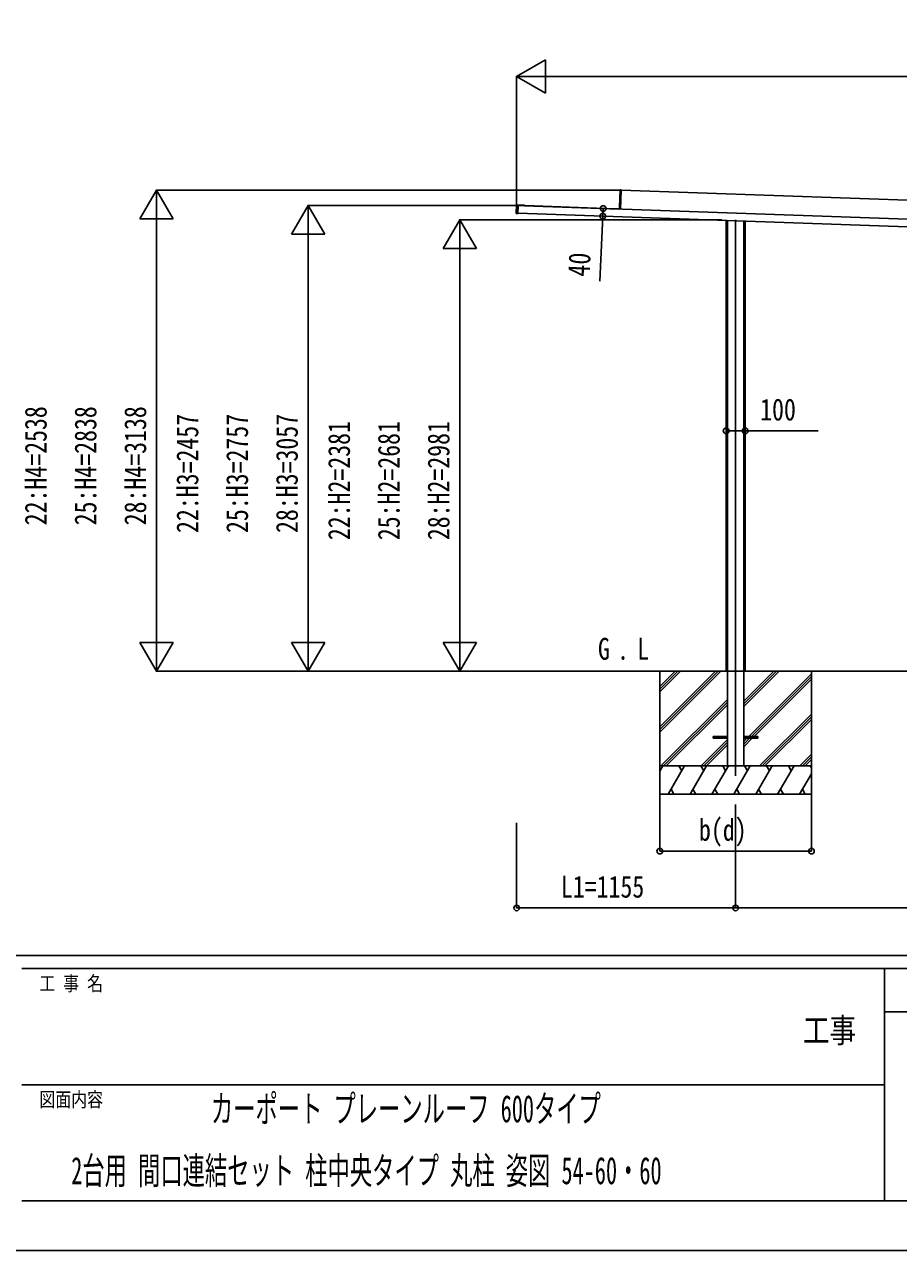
# Model space of a CAD drawing. Units: millimetres, scale not verified. Extents: x -14718 to 14718, y -10396 to 10396.
# Drawn here: x -4 to 4607, y -10394 to -3924 of the extents above; entities that cross this region are included whole.
import ezdxf
from ezdxf.enums import TextEntityAlignment as Align

# ---------------------------------------------------------------- set-up
doc = ezdxf.new("R2010")
doc.units = ezdxf.units.MM
doc.header["$LTSCALE"] = 50
for name, color, linetype in [('0-2_USER1', 3, 'Continuous'), ('0-3_YKK_12', 2, 'Continuous'), ('0-4_YKK_A1', 4, 'Continuous'), ('0-5_YKK_D', 6, 'Continuous'), ('0-6_YKK_ZWAK', 7, 'Continuous')]:
    doc.layers.add(name, color=color, linetype=linetype)
doc.styles.add('ＭＳ ゴシック', font='')
doc.styles.get('ＭＳ ゴシック').set_extended_font_data('MS Gothic')

msp = doc.modelspace()

# ---------------------------------------------------------------- linework, layer by layer
at = {"layer": '0-3_YKK_12'}
msp.add_line((3747.57, -4954.32), (3747.57, -7888.63), dxfattribs=at)
at = {"layer": '0-4_YKK_A1'}
for p, q in [((3139.13, -4796.56), (3135.91, -4888.66)), ((3139.13, -4796.56), (3138.66, -4796.55)), ((3144.67, -4796.42), (3139.13, -4796.56)), ((3139.15, -4796.07), (3144.69, -4795.92)), ((3141.13, -4897.83), (3144.67, -4796.42)), ((3144.59, -4798.62), (7457.96, -4949.24)), ((3144.69, -4795.92), (3144.67, -4796.42)), ((2589.89, -4918.86), (2591.25, -4879.88)), ((2591.59, -4919.93), (2593.03, -4878.88)), ((2593.5, -4878.89), (2592.06, -4919.95)), ((2593.5, -4878.89), (2593.03, -4878.88)), ((2601.04, -4878.7), (2593.5, -4878.89)), ((2607.85, -4877.46), (2594.35, -4876.99)), ((2599.35, -4877.16), (2599.31, -4878.26)), ((2601.04, -4878.7), (2599.57, -4920.67)), ((7995.65, -5068.08), (2601, -4879.7)), ((2607.78, -4879.46), (2607.85, -4877.46)), ((2613.84, -4877.67), (2607.85, -4877.46)), ((2613.77, -4879.67), (2613.84, -4877.67)), ((2623.84, -4878.02), (2613.84, -4877.67)), ((2623.77, -4880.02), (2623.84, -4878.02)), ((2629.76, -4880.23), (2629.83, -4878.23)), ((2631.94, -4880.78), (2631.97, -4879.68)), ((3133.26, -4898.28), (2631.94, -4880.78)), ((3101.12, -4896.06), (2631.97, -4879.68)), ((2636.78, -4880.95), (2636.79, -4880.65)), ((2636.79, -4880.65), (2636.81, -4880.05)), ((3101.08, -4897.16), (3101.12, -4896.06)), ((3106.12, -4897.34), (3106.13, -4897.04)), ((3106.13, -4897.04), (3106.16, -4896.44)), ((3106.16, -4896.44), (3106.17, -4896.14)), ((3110.12, -4897.48), (3110.15, -4896.78)), ((3141.12, -4897.86), (3110.15, -4896.78)), ((3135.64, -4896.67), (3135.17, -4896.65)), ((3135.91, -4888.66), (3135.45, -4888.64)), ((3135.91, -4888.66), (3135.64, -4896.67)), ((3141.13, -4897.83), (3141.1, -4898.56)), ((2592.06, -4919.95), (2591.59, -4919.93)), ((2599.55, -4921.17), (2592.04, -4920.45)), ((2592.06, -4919.95), (2599.57, -4920.67)), ((2592.78, -4921.96), (2597.78, -4922.14)), ((2597.78, -4922.14), (2597.82, -4921.02)), ((2599.57, -4920.67), (2599.55, -4921.17)), ((7994.25, -5108.06), (2599.61, -4919.67)), ((3697.57, -4958.01), (3697.57, -7336.13)), ((3704.44, -4958.25), (3704.44, -7836.13)), ((3790.71, -4961.27), (3790.71, -7836.13)), ((3797.57, -4961.51), (3797.57, -7336.13)), ((2610.04, -7336.13), (8508.44, -7336.13)), ((3347.57, -7336.13), (3347.57, -7986.13)), ((3347.57, -7630.11), (3641.55, -7336.13)), ((3347.57, -7644.25), (3655.7, -7336.13)), ((3347.57, -7658.39), (3669.84, -7336.13)), ((3347.57, -7417.98), (3429.42, -7336.13)), ((3347.57, -7432.12), (3443.56, -7336.13)), ((3347.57, -7446.26), (3457.7, -7336.13)), ((3790.71, -7523.63), (3978.21, -7336.13)), ((3790.71, -7509.48), (3964.06, -7336.13)), ((3790.71, -7495.34), (3949.92, -7336.13)), ((3816.55, -7681.63), (4147.57, -7350.61)), ((3830.69, -7681.63), (4147.57, -7364.75)), ((4147.57, -7336.13), (4147.57, -7986.13)), ((3844.84, -7681.63), (4147.57, -7378.9)), ((3353.68, -7836.13), (3704.44, -7485.38)), ((3367.83, -7836.13), (3704.44, -7499.52)), ((3381.97, -7836.13), (3704.44, -7513.67)), ((3874.18, -7836.13), (4147.57, -7562.74)), ((3888.33, -7836.13), (4147.57, -7576.89)), ((3902.47, -7836.13), (4147.57, -7591.03)), ((3565.82, -7836.13), (3704.44, -7697.51)), ((3630.07, -7681.63), (3630.07, -7690.63)), ((3704.44, -7681.63), (3630.07, -7681.63)), ((3704.44, -7690.63), (3630.07, -7690.63)), ((3790.71, -7681.63), (3865.07, -7681.63)), ((3790.71, -7735.76), (3835.84, -7690.63)), ((3790.71, -7707.47), (3807.55, -7690.63)), ((3790.71, -7721.61), (3821.69, -7690.63)), ((3790.71, -7690.63), (3865.07, -7690.63)), ((3865.07, -7681.63), (3865.07, -7690.63)), ((3579.96, -7836.13), (3704.44, -7711.65)), ((3594.1, -7836.13), (3704.44, -7725.8)), ((4086.32, -7836.13), (4147.57, -7774.87)), ((4100.46, -7836.13), (4147.57, -7789.02)), ((4114.6, -7836.13), (4147.57, -7803.16)), ((4147.57, -7836.13), (3347.57, -7836.13)), ((3347.57, -7865.07), (3364.28, -7836.13)), ((3349.28, -7862.11), (3347.57, -7859.15)), ((3392.12, -7986.13), (3478.72, -7836.13)), ((3463.72, -7862.12), (3448.72, -7836.13)), ((3507.59, -7986.13), (3594.19, -7836.13)), ((3579.19, -7862.12), (3564.19, -7836.13)), ((3623.06, -7986.13), (3709.66, -7836.13)), ((3694.66, -7862.11), (3679.66, -7836.13)), ((3686.67, -7836.13), (3808.47, -7836.13)), ((3738.53, -7986.13), (3825.13, -7836.13)), ((3810.13, -7862.11), (3795.13, -7836.13)), ((3854, -7986.13), (3940.6, -7836.13)), ((3925.6, -7862.11), (3910.6, -7836.13)), ((3969.47, -7986.13), (4056.07, -7836.13)), ((4041.07, -7862.11), (4026.07, -7836.13)), ((4084.94, -7986.13), (4147.57, -7877.65)), ((4147.57, -7846.58), (4141.54, -7836.13)), ((3347.57, -7986.13), (4147.57, -7986.13)), ((3407.12, -7960.15), (3422.12, -7986.13)), ((3522.59, -7960.15), (3537.59, -7986.13)), ((3638.06, -7960.15), (3653.06, -7986.13)), ((3753.53, -7960.15), (3768.53, -7986.13)), ((3869, -7960.15), (3884, -7986.13)), ((3984.47, -7960.15), (3999.47, -7986.13)), ((4099.94, -7960.15), (4114.94, -7986.13))]:
    msp.add_line(p, q, dxfattribs=at)
for points in [[(3135.17, -4896.65), (3135.45, -4888.64), (3138.66, -4796.55)], [(2593.51, -4878.4), (2601.06, -4878.2), (2601.04, -4878.7)], [(2636.33, -4878.45), (2636.26, -4880.45), (2601.02, -4879.22)], [(2636.33, -4878.45), (2629.83, -4878.23), (2623.84, -4878.02)], [(2636.81, -4880.05), (2636.82, -4879.75), (3106.17, -4896.14)], [(3110.15, -4896.78), (3110.16, -4896.28), (3134.85, -4897.14)]]:
    msp.add_lwpolyline(points, dxfattribs=at)
for centre, radius, start, end in [((3139.16, -4796.56), 0.5, 91.5, 178), ((3141.19, -4796.39), 2.07, 171.06854, 184.93146), ((2594.25, -4879.99), 3, 88, 178), ((2593.53, -4878.89), 0.5, 91.5, 178), ((2595.56, -4878.72), 2.07, 171.06854, 184.93146), ((3134.67, -4896.63), 0.5, 268, 358), ((3134.66, -4896.37), 0.765, 269.05171, 301.0406), ((3134.85, -4896.9), 0.242, 269.80053, 328.78296), ((3137.73, -4881.87), 15.54, 259.3054, 261.87346), ((3135.36, -4898.84), 1.85, 83.82294, 99.58333), ((3132.4, -4896.78), 3.17, 351.51431, 355.97407), ((3134.64, -4896.63), 1, 337.89786, 358), ((3141.08, -4897.83), 0.046, 321.12762, 0.80407), ((2592.89, -4918.96), 3, 178, 268), ((2592.09, -4919.95), 0.5, 178, 264.5), ((2594.1, -4920.27), 2.07, 171.06854, 184.93146)]:
    msp.add_arc(centre, radius, start, end, dxfattribs=at)
for centre, ratio, start_param in [((3128.05, -4897.4), 0.038227, 0), ((3128.06, -4897.4), 0.061163, 0.0374041)]:
    msp.add_ellipse(centre, major_axis=(13.07, -0.46), ratio=ratio, start_param=start_param, end_param=0.962078, dxfattribs=at)
at = {"layer": '0-5_YKK_D'}
for p, q in [((2592.57, -4198.13), (2744.12, -4110.63)), ((2744.12, -4285.63), (2744.12, -4110.63)), ((2592.57, -4878.14), (2592.57, -4197.13)), ((2592.57, -4198.13), (2744.12, -4285.63)), ((2592.57, -4198.13), (2895.68, -4198.13)), ((2767.57, -4198.13), (7827.57, -4198.13)), ((692.57, -4798.13), (605.07, -4949.68)), ((3142.96, -4798.13), (691.57, -4798.13)), ((692.57, -4798.13), (780.07, -4949.68)), ((692.57, -4798.13), (692.57, -5101.24)), ((1492.57, -4879.14), (1405.07, -5030.69)), ((2593.45, -4879.14), (1491.57, -4879.14)), ((1492.57, -4879.14), (1580.07, -5030.69)), ((1492.57, -4879.14), (1492.57, -5182.25)), ((605.07, -4949.68), (780.07, -4949.68)), ((692.57, -4973.13), (692.57, -7161.13)), ((2292.57, -4955.13), (2205.07, -5106.68)), ((3674.87, -4955.13), (2291.57, -4955.13)), ((2292.57, -4955.13), (2380.07, -5106.68)), ((2292.57, -4955.13), (2292.57, -5258.24)), ((1405.07, -5030.69), (1580.07, -5030.69)), ((1492.57, -5054.14), (1492.57, -7161.13)), ((2205.07, -5106.68), (2380.07, -5106.68)), ((2292.57, -5130.13), (2292.57, -7161.13)), ((692.57, -7336.13), (692.57, -7033.02)), ((1492.57, -7336.13), (1492.57, -7033.02)), ((2292.57, -7336.13), (2292.57, -7033.02)), ((692.57, -7336.13), (605.07, -7184.58)), ((780.07, -7184.58), (605.07, -7184.58)), ((692.57, -7336.13), (780.07, -7184.58)), ((1492.57, -7336.13), (1405.07, -7184.58)), ((1580.07, -7184.58), (1405.07, -7184.58)), ((1492.57, -7336.13), (1580.07, -7184.58)), ((2292.57, -7336.13), (2205.07, -7184.58)), ((2380.07, -7184.58), (2205.07, -7184.58)), ((2292.57, -7336.13), (2380.07, -7184.58)), ((2609.04, -7336.13), (691.57, -7336.13)), ((2609.04, -7336.13), (1491.57, -7336.13)), ((2609.04, -7336.13), (2291.57, -7336.13)), ((3347.57, -7987.13), (3347.57, -8287.3)), ((4147.57, -7987.13), (4147.57, -8287.3)), ((3747.57, -8039.63), (3747.57, -8587.3)), ((3747.57, -8039.63), (3747.57, -8587.3)), ((2592.57, -8136.13), (2592.57, -8587.3)), ((3347.57, -8286.3), (4147.57, -8286.3)), ((2592.57, -8586.3), (3747.57, -8586.3)), ((3747.57, -8586.3), (6847.57, -8586.3))]:
    msp.add_line(p, q, dxfattribs=at)
for points in [[(3048.99, -4895.34), (3047.08, -4935.3), (3030.66, -5278.71)], [(3697.57, -6068.3), (3797.57, -6068.3), (4182.67, -6068.3)]]:
    msp.add_lwpolyline(points, dxfattribs=at)
for centre in [(3048.99, -4895.34), (3047.08, -4935.3), (3697.57, -6068.3), (3797.57, -6068.3), (3347.57, -8286.3), (4147.57, -8286.3), (2592.57, -8586.3), (3747.57, -8586.3), (3747.57, -8586.3)]:
    msp.add_circle(centre, 14.88, dxfattribs=at)
at = {"layer": '0-6_YKK_ZWAK'}
for p, q in [((13632.57, -8836.3), (-13667.43, -8836.3)), ((4532.57, -8906.3), (-17.43, -8906.3)), ((6947.57, -9133.8), (4532.57, -9133.8)), ((-17.43, -9518.8), (4532.57, -9518.8)), ((-17.43, -10131.3), (4532.57, -10131.3)), ((4532.57, -10131.3), (6947.57, -10131.3))]:
    msp.add_line(p, q, dxfattribs=at)
msp.add_lwpolyline([(-14717.5, -10393.8), (14717.5, -10393.8), (14717.5, 10396.2), (-14717.5, 10396.2)], close=True, dxfattribs=at)
msp.add_lwpolyline([(6947.57, -8906.3), (4532.57, -8906.3), (4532.57, -10131.3)], dxfattribs=at)

# ---------------------------------------------------------------- texts
at = {"layer": '0-2_USER1', "style": 'ＭＳ ゴシック'}
for s, height, width, p in [('G', 115.5, 0.8, (3021.46, -7310.82)), ('L', 115.5, 0.8, (3228.33, -7310.82)), ('.', 115.5, 0.8, (3122.26, -7310.82)), ('カーポート プレーンルーフ 600タイプ', 143.7, 0.6, (979.58, -9760.47)), ('2台用 間口連結セット 柱中央タイプ 丸柱 姿図 54-60・60', 143.7, 0.6, (242.62, -10087.13))]:
    msp.add_text(s, height=height, dxfattribs=dict(at, width=width)).set_placement(p, align=Align.BOTTOM_LEFT)
at = {"layer": '0-5_YKK_D', "style": 'ＭＳ ゴシック', "width": 0.8}
for s, rotation, p in [('40', 87.262, (3011.64, -5257.77)), ('22:H4=2538', 90, (147.57, -6566.93)), ('25:H4=2838', 90, (410.07, -6566.93)), ('28:H4=3138', 90, (672.57, -6566.93)), ('22:H3=2457', 90, (947.57, -6607.43)), ('25:H3=2757', 90, (1210.07, -6607.43)), ('28:H3=3057', 90, (1472.57, -6607.43)), ('22:H2=2381', 90, (1747.57, -6645.43)), ('25:H2=2681', 90, (2010.07, -6645.43)), ('28:H2=2981', 90, (2272.57, -6645.43))]:
    msp.add_text(s, height=115.5, rotation=rotation, dxfattribs=at).set_placement(p, align=Align.BOTTOM_LEFT)
for s, p in [('100', (3877.07, -6048.3)), ('b(d)', (3554.37, -8266.3)), ('L1=1155', (2825.67, -8566.3))]:
    msp.add_text(s, height=115.5, dxfattribs=at).set_placement(p, align=Align.BOTTOM_LEFT)
at = {"layer": '0-6_YKK_ZWAK', "style": 'ＭＳ ゴシック', "width": 0.8}
for s, height, p in [('工 事 名', 76.98, (74.44, -9046.3)), ('工事', 128.3, (4103.17, -9334.93)), ('図面内容', 76.98, (74.44, -9658.8))]:
    msp.add_text(s, height=height, dxfattribs=at).set_placement(p, align=Align.BOTTOM_LEFT)

doc.saveas('drawing.dxf')
